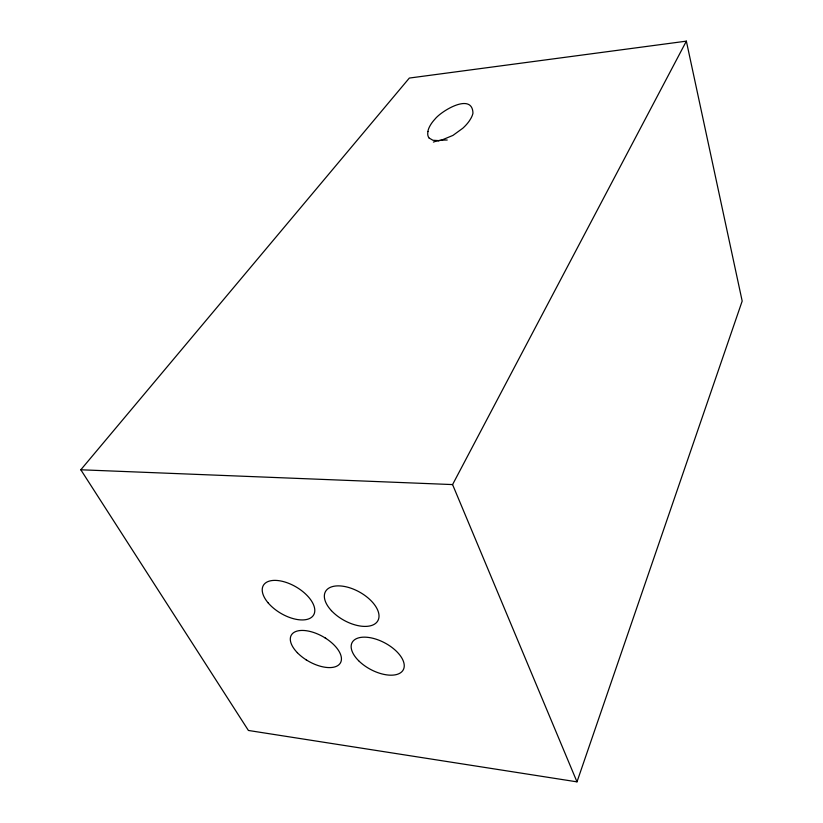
<?xml version="1.0" encoding="UTF-8"?>
<svg xmlns="http://www.w3.org/2000/svg" width="823" height="823" viewBox="0 0 823 823"><rect width="100%" height="100%" fill="white"/><g stroke="black" fill="none" stroke-linecap="round" stroke-linejoin="round"><path stroke-width="1.23" d="M427.857 131.526L428.341 129.612A64.894 25.791 -18.8 0 1 430.522 124.942L431.159 123.923A62.723 24.916 -18.8 0 1 434.986 119.088C441.725 110.601 472.423 92.248 472.958 113.193A61.725 24.032 -20.1 0 1 470.879 118.43L469.522 120.631A60.47 23.558 -20.1 0 1 465.376 125.724L464.676 126.433A52.538 20.534 -20 0 1 462.742 128.285L452.948 135.404L441.9 139.992A12.839 5.133 -19.7 0 1 438.474 140.589L432.949 140.27L429.328 138.171M576.995 781.85L742.181 301.074L686.361 41.15L409.329 78.062L80.819 469.779L248.412 730.464L576.995 781.85L452.578 484.582L686.361 41.15M438.474 140.682L439.029 140.579M80.819 469.779L452.578 484.582M306.66 660.128L305.981 659.707M325.178 637.959L326.021 638.504M433.392 142.081A22.324 10.195 4.2 0 1 447.218 140.023M429.184 138.233A46.006 18.271 -19.1 0 1 428.001 131.495M297.34 652.69A28.198 14.258 29.3 0 0 340.383 662.968A28.198 14.258 29.3 0 0 309.921 631.416A28.198 14.258 29.3 0 0 297.34 652.69M358.633 660.725A28.99 15.051 28 0 0 403.249 669.86A28.99 15.051 28 0 0 371.214 637.897A28.99 15.051 28 0 0 358.633 660.725M268 602.714A29.165 15.236 30.5 0 0 313.028 615.851A29.165 15.236 30.5 0 0 284.501 581.892A29.165 15.236 30.5 0 0 268 602.714M331.412 610.645A29.978 16.121 29.1 0 0 377.716 620.984A29.978 16.121 29.1 0 0 345.907 586.768A29.978 16.121 29.1 0 0 331.412 610.645"/></g></svg>
